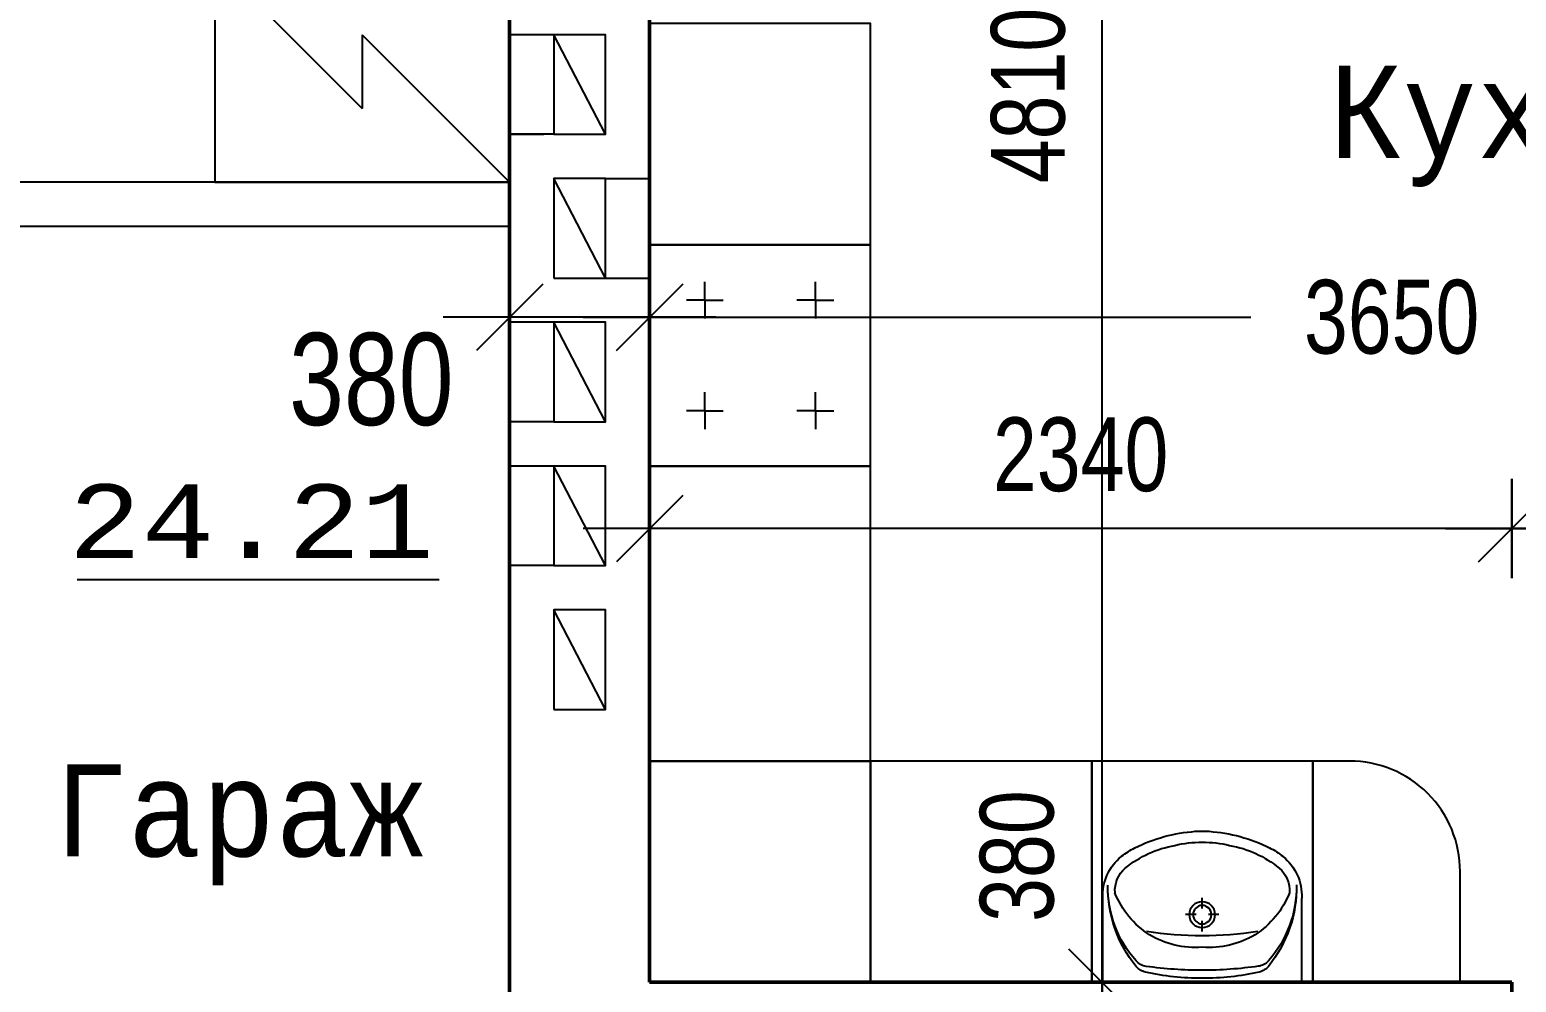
# Model space of a CAD drawing. Extents: x 3578 to 5591, y 95 to 458.
# Drawn here: x 4151.09 to 4191.43, y 200.03 to 225.86 of the extents above; entities that cross this region are included whole.
import ezdxf

# ---------------------------------------------------------------- set-up
doc = ezdxf.new("R2010")
doc.units = 0
doc.header["$MEASUREMENT"] = 0
doc.layers.get('0').update_dxf_attribs({"linetype": 'CONTINUOUS'})
doc.layers.get('DEFPOINTS').update_dxf_attribs({"linetype": 'CONTINUOUS'})
doc.layers.add('Chata', color=7, linetype='CONTINUOUS')
doc.layers.add('Furniture___Equipment', color=7, linetype='CONTINUOUS')
doc.styles.add('RUSS', font='russ', dxfattribs={"width": 0.8})
doc.styles.get("Standard").update_dxf_attribs({"font": 'cour.ttf'})
doc.dimstyles.new('MAESTRO_STD_1', dxfattribs={"dimtxt": 2.5, "dimasz": 0.09, "dimexe": 0, "dimexo": 0, "dimgap": 1, "dimtad": 1, "dimdec": 0, "dimlfac": 100, "dimzin": 0, "dimdsep": 46, "dimtxsty": 'RUSS', "dimblk": 'A8MITTA', "dimcen": 3, "dimse1": 1, "dimse2": 1, "dimclrd": 6, "dimclrt": 6, "dimadec": 0, "dimazin": 0, "dimtp": 6, "dimtm": 6, "dimtfac": 1, "dimtdec": 0, "dimtofl": 0, "dimtmove": 2, "dimatfit": 3, "dimldrblk": 'A8MITTA', "dimfxl": 1, "dimtolj": 1, "dimtzin": 0, "dimarcsym": 0})
doc.dimstyles.new('Text 2mm', dxfattribs={"dimtxt": 2, "dimasz": 0.09, "dimexe": 0, "dimexo": 0, "dimgap": 1, "dimtad": 1, "dimdec": 0, "dimlfac": 100, "dimzin": 0, "dimdsep": 46, "dimtxsty": 'RUSS', "dimblk": 'A8MITTA', "dimcen": 3, "dimse1": 1, "dimse2": 1, "dimclrd": 6, "dimclrt": 6, "dimadec": 0, "dimazin": 0, "dimtp": 6, "dimtm": 6, "dimtfac": 1, "dimtdec": 0, "dimtofl": 0, "dimtmove": 2, "dimatfit": 3, "dimldrblk": 'A8MITTA', "dimfxl": 1, "dimtolj": 1, "dimtzin": 0, "dimarcsym": 0})

# ---------------------------------------------------------------- blocks, each defined once
blk = doc.blocks.new('A8MITTA', base_point=(3180, 3140))
for p, q in [((3180, 3155), (3180, 3125)), ((3170, 3130), (3190, 3150)), ((3160, 3140), (3200, 3140))]:
    blk.add_line(p, q)
blk = doc.blocks.new('*D268')
at = {"layer": 'Chata', "color": 6, "lineweight": -2, "ltscale": 0.01, "transparency": 16777216}
blk.add_line((4167.819, 218.065), (4164.199, 218.065), dxfattribs=at)
at = {"layer": 'DEFPOINTS', "color": 0, "ltscale": 0.01, "transparency": 16777216}
for p in [(4164.109, 218.065), (4167.909, 200.028), (4164.109, 149.928)]:
    blk.add_point(p, dxfattribs=at)
at = {"layer": 'Chata', "color": 6, "lineweight": -2, "ltscale": 0.01, "transparency": 16777216, "xscale": 0.09, "yscale": 0.09, "zscale": 0.09, "rotation": 180}
blk.add_blockref('A8MITTA', (4164.109, 218.065), dxfattribs=at)
at = {"layer": 'Chata', "color": 6, "lineweight": -2, "ltscale": 0.01, "transparency": 16777216, "xscale": 0.09, "yscale": 0.09, "zscale": 0.09}
blk.add_blockref('A8MITTA', (4167.909, 218.065), dxfattribs=at)
at = {"layer": 'Chata', "color": 6, "ltscale": 0.01, "transparency": 16777216, "insert": (4160.356, 216.372), "char_height": 2.5, "attachment_point": 5, "style": 'RUSS'}
blk.add_mtext('\\A1;380', dxfattribs=at)
blk = doc.blocks.new('*D278')
at = {"layer": 'Chata', "color": 6, "lineweight": -2, "ltscale": 0.01, "transparency": 16777216}
blk.add_line((4191.399, 212.333), (4200.319, 212.333), dxfattribs=at)
at = {"layer": 'DEFPOINTS', "color": 0, "ltscale": 0.01, "transparency": 16777216}
for p in [(4200.409, 212.333), (4191.309, 196.228), (4200.409, 196.228)]:
    blk.add_point(p, dxfattribs=at)
at = {"layer": 'Chata', "color": 6, "lineweight": -2, "ltscale": 0.01, "transparency": 16777216, "xscale": 0.09, "yscale": 0.09, "zscale": 0.09, "rotation": 180}
blk.add_blockref('A8MITTA', (4191.309, 212.333), dxfattribs=at)
at = {"layer": 'Chata', "color": 6, "lineweight": -2, "ltscale": 0.01, "transparency": 16777216, "xscale": 0.09, "yscale": 0.09, "zscale": 0.09}
blk.add_blockref('A8MITTA', (4200.409, 212.333), dxfattribs=at)
at = {"layer": 'Chata', "color": 6, "ltscale": 0.01, "transparency": 16777216, "insert": (4195.859, 214.333), "char_height": 2, "attachment_point": 5, "style": 'RUSS'}
blk.add_mtext('\\A1;910', dxfattribs=at)
blk = doc.blocks.new('*D297')
at = {"layer": 'Chata', "color": 6, "lineweight": -2, "ltscale": 0.01, "transparency": 16777216}
blk.add_line((4191.219, 212.333), (4167.999, 212.333), dxfattribs=at)
at = {"layer": 'DEFPOINTS', "color": 0, "ltscale": 0.01, "transparency": 16777216}
for p in [(4167.909, 212.333), (4167.909, 200.028), (4191.309, 200.028)]:
    blk.add_point(p, dxfattribs=at)
at = {"layer": 'Chata', "color": 6, "lineweight": -2, "ltscale": 0.01, "transparency": 16777216, "xscale": 0.09, "yscale": 0.09, "zscale": 0.09, "rotation": 180}
blk.add_blockref('A8MITTA', (4167.909, 212.333), dxfattribs=at)
at = {"layer": 'Chata', "color": 6, "lineweight": -2, "ltscale": 0.01, "transparency": 16777216, "xscale": 0.09, "yscale": 0.09, "zscale": 0.09}
blk.add_blockref('A8MITTA', (4191.309, 212.333), dxfattribs=at)
at = {"layer": 'Chata', "color": 6, "ltscale": 0.01, "transparency": 16777216, "insert": (4179.609, 214.333), "char_height": 2, "attachment_point": 5, "style": 'RUSS'}
blk.add_mtext('\\A1;2340', dxfattribs=at)
blk = doc.blocks.new('*D312')
at = {"layer": 'Chata', "color": 6, "lineweight": -2, "ltscale": 0.01, "transparency": 16777216}
for p, q in [((4167.999, 218.065), (4184.231, 218.065)), ((4204.319, 218.065), (4191.869, 218.065))]:
    blk.add_line(p, q, dxfattribs=at)
at = {"layer": 'DEFPOINTS', "color": 0, "ltscale": 0.01, "transparency": 16777216}
for p in [(4167.909, 218.065), (4167.909, 200.028), (4204.409, 200.028)]:
    blk.add_point(p, dxfattribs=at)
at = {"layer": 'Chata', "color": 6, "lineweight": -2, "ltscale": 0.01, "transparency": 16777216, "xscale": 0.09, "yscale": 0.09, "zscale": 0.09, "rotation": 180}
blk.add_blockref('A8MITTA', (4167.909, 218.065), dxfattribs=at)
at = {"layer": 'Chata', "color": 6, "lineweight": -2, "ltscale": 0.01, "transparency": 16777216, "xscale": 0.09, "yscale": 0.09, "zscale": 0.09}
blk.add_blockref('A8MITTA', (4204.409, 218.065), dxfattribs=at)
at = {"layer": 'Chata', "color": 6, "ltscale": 0.01, "transparency": 16777216, "insert": (4188.05, 218.065), "char_height": 2, "attachment_point": 5, "style": 'RUSS'}
blk.add_mtext('\\A1;3650', dxfattribs=at)
blk = doc.blocks.new('*D314')
at = {"layer": 'Chata', "color": 6, "lineweight": -2, "ltscale": 0.01, "transparency": 16777216}
blk.add_line((4180.189, 196.318), (4180.189, 199.938), dxfattribs=at)
at = {"layer": 'DEFPOINTS', "color": 0, "ltscale": 0.01, "transparency": 16777216}
for p in [(4180.189, 200.028), (4191.309, 200.028), (4191.309, 196.228)]:
    blk.add_point(p, dxfattribs=at)
at = {"layer": 'Chata', "color": 6, "lineweight": -2, "ltscale": 0.01, "transparency": 16777216, "xscale": 0.09, "yscale": 0.09, "zscale": 0.09}
for p, rotation in [((4180.189, 200.028), 90), ((4180.189, 196.228), 270)]:
    blk.add_blockref('A8MITTA', p, dxfattribs=dict(at, rotation=rotation))
at = {"layer": 'Chata', "color": 6, "ltscale": 0.01, "transparency": 16777216, "insert": (4177.888, 203.449), "char_height": 2, "attachment_point": 5, "rotation": 90, "style": 'RUSS'}
blk.add_mtext('\\A1;380', dxfattribs=at)
blk = doc.blocks.new('*D357')
at = {"color": 6, "lineweight": -2, "ltscale": 0.01, "transparency": 16777216}
blk.add_line((4180.189, 200.118), (4180.189, 248.038), dxfattribs=at)
at = {"layer": 'DEFPOINTS', "color": 0, "ltscale": 0.01, "transparency": 16777216}
for p in [(4167.909, 248.128), (4180.189, 248.128), (4167.909, 200.028)]:
    blk.add_point(p, dxfattribs=at)
at = {"color": 6, "lineweight": -2, "ltscale": 0.01, "transparency": 16777216, "xscale": 0.09, "yscale": 0.09, "zscale": 0.09}
for p, rotation in [((4180.189, 248.128), 90), ((4180.189, 200.028), 270)]:
    blk.add_blockref('A8MITTA', p, dxfattribs=dict(at, rotation=rotation))
at = {"color": 6, "ltscale": 0.01, "transparency": 16777216, "insert": (4178.189, 224.078), "char_height": 2, "attachment_point": 5, "rotation": 90, "style": 'RUSS'}
blk.add_mtext('\\A1;4810', dxfattribs=at)
blk = doc.blocks.new('Basin Symb_23')
at = {"layer": 'Furniture___Equipment', "color": 8, "linetype": 'Continuous'}
for p, q in [((0, 0.41), (0.54, 0.41)), ((0, 0.41), (0, 0.1816)), ((0.3551, 0.41), (0.1849, 0.41)), ((0.54, 0.41), (0.54, 0.1816)), ((0.2699, 0.2722), (0.2699, 0.2434)), ((0.2532, 0.2267), (0.2244, 0.2267)), ((0.2699, 0.21), (0.2699, 0.1812)), ((0.3154, 0.2267), (0.2866, 0.2267))]:
    blk.add_line(p, q, dxfattribs=at)
for radius in [0.035, 0.025]:
    blk.add_circle((0.2699, 0.2267), radius, dxfattribs=at)
for centre, radius, start, end in [((0.3535, 0.1519), 0.3396, 140.6648, 180.9072), ((0.1241, 0.3224), 0.045, 97.8304, 138.5245), ((0.1256, 0.3387), 0.045, 102.694, 140.6648), ((0.2642, -0.2768), 0.6759, 89.4897, 102.694), ((0.2752, -0.7761), 1.1538, 90.245, 97.8304), ((0.2751, -0.2768), 0.6759, 77.2285, 90.4328), ((0.2635, -0.7761), 1.1538, 82.0921, 89.6775), ((0.4161, 0.3222), 0.045, 41.398, 82.0921), ((0.4146, 0.3385), 0.045, 39.2578, 77.2285), ((0.1865, 0.152), 0.3396, 359.0153, 39.2578), ((0.319, 0.1502), 0.3051, 138.5245, 180.6767), ((0.2209, 0.1502), 0.3051, 359.2458, 41.398), ((0.2699, -0.7007), 0.9849, 81.1796, 98.8266), ((0.2507, 0.0751), 0.2406, 85.394, 121.0561), ((0.2893, 0.0751), 0.2406, 58.9439, 94.606), ((0.2571, 0.079), 0.2407, 122.8442, 158.4481), ((0.2829, 0.079), 0.2407, 21.5519, 57.1558), ((0.1372, 0.1757), 0.1374, 177.5448, 231.2546), ((0.114, 0.1619), 0.0809, 176.0694, 229.1984), ((0.426, 0.1619), 0.0809, 310.8016, 3.9306), ((0.4028, 0.1757), 0.1374, 308.7454, 2.4552), ((0.2466, 0.3274), 0.293, 230.7149, 260.0022), ((0.2934, 0.3274), 0.293, 279.9978, 309.2851), ((0.1843, 0.2346), 0.2128, 231.3152, 242.8429), ((0.2837, 0.4437), 0.4442, 243.7403, 265.7948), ((0.2563, 0.4437), 0.4442, 274.2052, 296.2597), ((0.3557, 0.2346), 0.2128, 297.1571, 308.6848), ((0.27, 0.3467), 0.3167, 256.4334, 283.5666), ((0.27, 0.27), 0.27, 265.9876, 274.0124)]:
    blk.add_arc(centre, radius, start, end, dxfattribs=at)

msp = doc.modelspace()

# ---------------------------------------------------------------- linework, layer by layer
at = {"ltscale": 0.01}
for p, q in [((4164.109, 221.728), (4164.109, 223.028)), ((4164.109, 223.028), (4165.035, 223.028))]:
    msp.add_line(p, q, dxfattribs=at)
at = {"layer": 'Chata', "lineweight": 50, "ltscale": 0.01}
for p, q in [((4164.109, 221.728), (4164.109, 237.128)), ((4167.909, 200.028), (4167.909, 237.128)), ((4164.109, 221.728), (4164.109, 220.528)), ((4164.109, 171.228), (4164.109, 220.528)), ((4167.909, 200.028), (4191.309, 200.028)), ((4167.909, 200.028), (4189.909, 200.028)), ((4191.309, 196.228), (4191.309, 200.028))]:
    msp.add_line(p, q, dxfattribs=at)
at = {"layer": 'Chata', "ltscale": 0.01}
for p, q in [((4156.109, 227.728), (4160.109, 223.728)), ((4160.109, 225.728), (4164.109, 221.728)), ((4160.109, 225.728), (4160.109, 223.728)), ((4165.309, 225.728), (4164.109, 225.728)), ((4165.309, 223.028), (4164.109, 223.028)), ((4164.109, 221.728), (4124.809, 221.728)), ((4164.109, 221.728), (4158.109, 221.728)), ((4166.709, 221.828), (4167.909, 221.828)), ((4164.109, 220.528), (4124.809, 220.528)), ((4166.709, 219.128), (4167.909, 219.128)), ((4169.409, 218.528), (4169.409, 219.028)), ((4172.409, 218.528), (4172.409, 219.028)), ((4169.409, 218.528), (4168.909, 218.528)), ((4169.409, 218.528), (4169.909, 218.528)), ((4169.409, 218.528), (4169.409, 218.028)), ((4172.409, 218.528), (4171.909, 218.528)), ((4172.409, 218.528), (4172.409, 218.028)), ((4172.409, 218.528), (4172.909, 218.528)), ((4165.309, 217.928), (4164.109, 217.928)), ((4165.309, 217.928), (4164.109, 217.928)), ((4169.409, 215.528), (4169.409, 216.028)), ((4172.409, 215.528), (4172.409, 216.028)), ((4169.409, 215.528), (4168.909, 215.528)), ((4169.409, 215.528), (4169.909, 215.528)), ((4169.409, 215.528), (4169.409, 215.028)), ((4172.409, 215.528), (4171.909, 215.528)), ((4172.409, 215.528), (4172.909, 215.528)), ((4172.409, 215.528), (4172.409, 215.028)), ((4165.309, 215.228), (4164.109, 215.228)), ((4165.309, 214.028), (4164.109, 214.028)), ((4165.309, 211.328), (4164.109, 211.328)), ((4167.909, 200.028), (4191.309, 200.028))]:
    msp.add_line(p, q, dxfattribs=at)
at = {"layer": 'Chata'}
for p, q in [((4166.709, 223.028), (4165.309, 225.728)), ((4166.709, 219.128), (4165.309, 221.828)), ((4166.709, 215.228), (4165.309, 217.928)), ((4166.709, 211.328), (4165.309, 214.028)), ((4166.709, 207.428), (4165.309, 210.128))]:
    msp.add_line(p, q, dxfattribs=at)
at = {"layer": 'Chata', "color": 0, "ltscale": 0.01}
for p, q in [((4152.372, 210.955), (4162.197, 210.955)), ((4167.909, 206.028), (4167.909, 200.028)), ((4185.909, 206.028), (4185.909, 200.028))]:
    msp.add_line(p, q, dxfattribs=at)
at = {"layer": 'Chata', "ltscale": 0.01}
for points in [[(4156.109, 227.728), (4156.109, 221.728), (4164.109, 221.728), (4164.109, 227.728)], [(4167.909, 220.028), (4173.909, 220.028), (4173.909, 226.028), (4167.909, 226.028)], [(4165.309, 223.028), (4166.709, 223.028), (4166.709, 225.728), (4165.309, 225.728)], [(4165.309, 219.128), (4166.709, 219.128), (4166.709, 221.828), (4165.309, 221.828)], [(4167.909, 214.028), (4173.909, 214.028), (4173.909, 220.028), (4167.909, 220.028)], [(4165.309, 215.228), (4166.709, 215.228), (4166.709, 217.928), (4165.309, 217.928)], [(4165.309, 211.328), (4166.709, 211.328), (4166.709, 214.028), (4165.309, 214.028)], [(4165.309, 211.328), (4166.709, 211.328), (4166.709, 214.028), (4165.309, 214.028)], [(4167.909, 206.028), (4173.909, 206.028), (4173.909, 214.028), (4167.909, 214.028)], [(4165.309, 207.428), (4166.709, 207.428), (4166.709, 210.128), (4165.309, 210.128)], [(4165.309, 207.428), (4166.709, 207.428), (4166.709, 210.128), (4165.309, 210.128)], [(4167.909, 200.028), (4173.909, 200.028), (4173.909, 206.028), (4167.909, 206.028)], [(4173.909, 200.028), (4179.909, 200.028), (4179.909, 206.028), (4173.909, 206.028)], [(4179.909, 206.028), (4179.909, 200.028), (4185.909, 200.028), (4185.909, 206.028)]]:
    msp.add_lwpolyline(points, close=True, dxfattribs=at)
msp.add_lwpolyline([(4185.909, 206.028), (4185.909, 200.028), (4189.909, 200.028), (4189.909, 203.028, 0.414214), (4186.909, 206.028)], format="xyb", close=True, dxfattribs=at)

# ---------------------------------------------------------------- block references
at = {"layer": 'Chata', "xscale": -10, "yscale": 10, "zscale": 10, "rotation": 180}
msp.add_blockref('Basin Symb_23', (4180.209, 204.128), dxfattribs=at)

# ---------------------------------------------------------------- texts
at = {"layer": 'Chata'}
for s, height, width, p in [('Кухня', 2.5, 0.8, (4186.346, 222.386)), ('24.21', 2, 0.99, (4152.133, 211.533)), ('Гараж', 2.5, 0.8, (4151.738, 203.44))]:
    msp.add_text(s, height=height, dxfattribs=dict(at, width=width)).set_placement(p)

# ---------------------------------------------------------------- dimensions: what is measured, and where the dimension line sits
at = {"ltscale": 0.01}
dim = msp.add_linear_dim(base=(4180.189, 248.128), p1=(4167.909, 200.028), p2=(4167.909, 248.128), angle=90, dimstyle='Text 2mm', dxfattribs=at)
dim.commit()
dim.dimension.update_dxf_attribs({"geometry": '*D357', "text_midpoint": (4178.189, 224.078)})
at = {"layer": 'Chata'}
dim = msp.add_linear_dim(base=(4164.109, 218.065), p1=(4167.909, 200.028), p2=(4164.109, 149.928), angle=180, dimstyle='MAESTRO_STD_1', dxfattribs=at)
dim.commit()
dim.dimension.update_dxf_attribs({"geometry": '*D268', "text_midpoint": (4160.356, 216.372), "dimtype": 160})
at = {"layer": 'Chata', "ltscale": 0.01}
dim = msp.add_linear_dim(base=(4167.909, 218.065), p1=(4204.409, 200.028), p2=(4167.909, 200.028), dimstyle='Text 2mm', dxfattribs=at)
dim.commit()
dim.dimension.update_dxf_attribs({"geometry": '*D312', "text_midpoint": (4188.05, 218.065), "dimtype": 160})
for base, p1, p2, picture, middle in [((4167.909, 212.333), (4191.309, 200.028), (4167.909, 200.028), '*D297', (4179.609, 214.333)), ((4200.409, 212.333), (4191.309, 196.228), (4200.409, 196.228), '*D278', (4195.859, 214.333))]:
    dim = msp.add_linear_dim(base=base, p1=p1, p2=p2, dimstyle='Text 2mm', dxfattribs=at)
    dim.commit()
    dim.dimension.update_dxf_attribs({"geometry": picture, "text_midpoint": middle})
dim = msp.add_linear_dim(base=(4180.189, 200.028), p1=(4191.309, 196.228), p2=(4191.309, 200.028), angle=90, dimstyle='Text 2mm', dxfattribs=at)
dim.commit()
dim.dimension.update_dxf_attribs({"geometry": '*D314', "text_midpoint": (4177.888, 203.449), "dimtype": 160})

doc.saveas('drawing.dxf')
